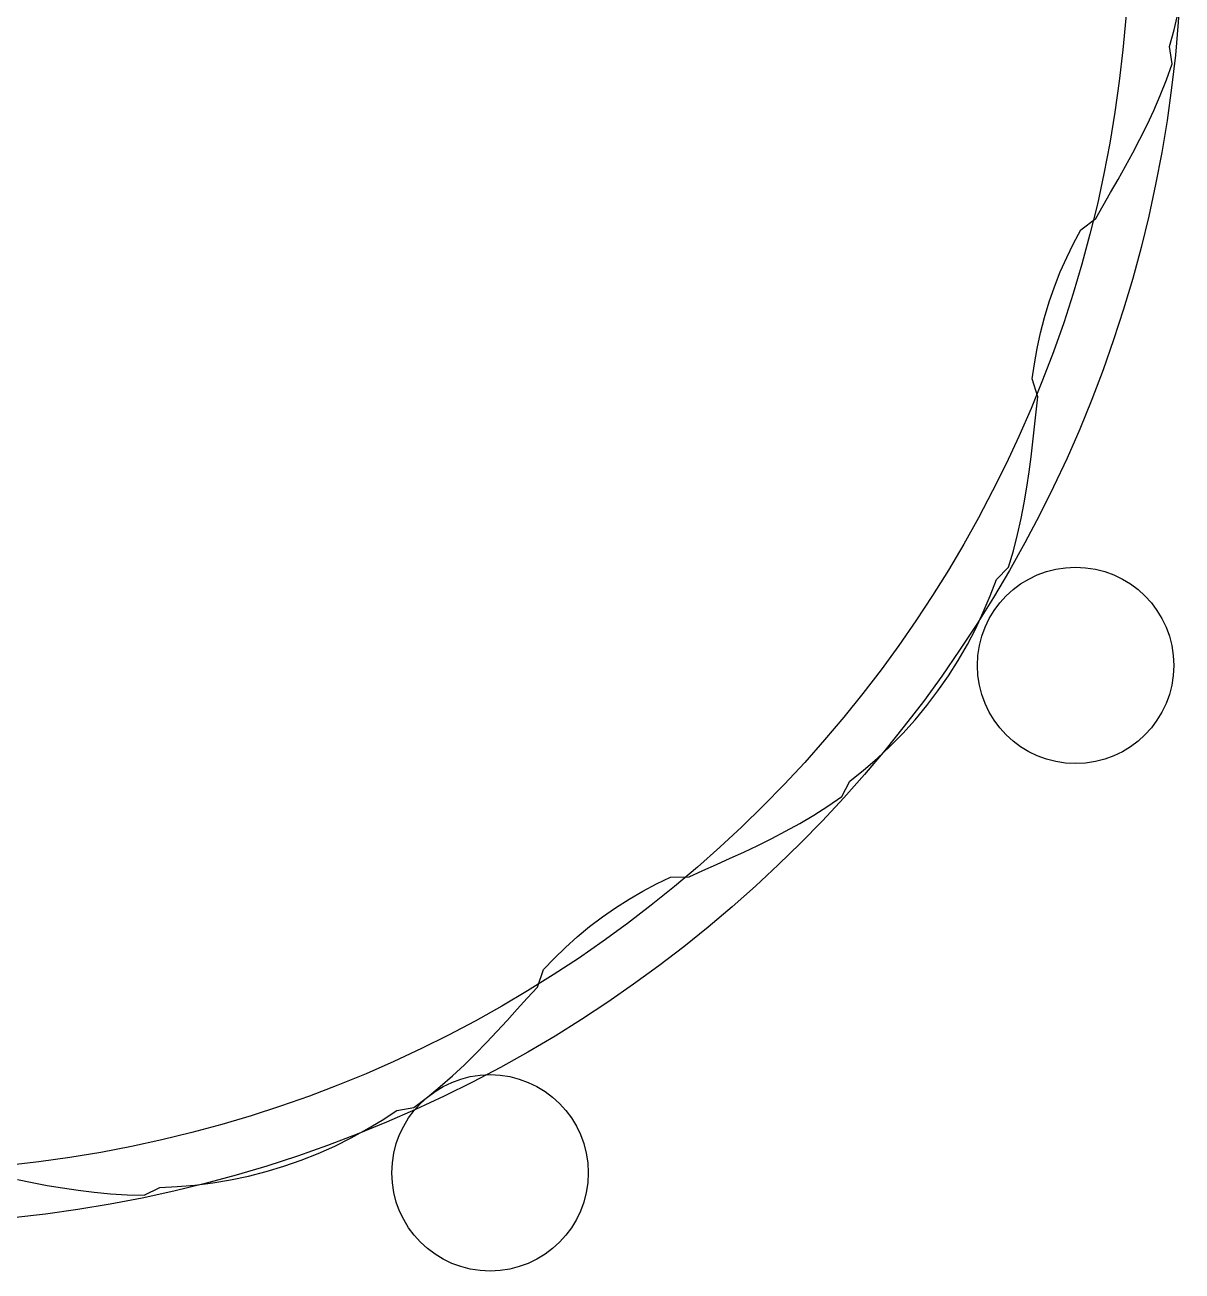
# Model space of a CAD drawing. Extents: x -36.1 to 41.6, y -37.1 to 37.1.
# Drawn here: x 2.7 to 32.16, y -34.34 to -2.62 of the extents above; entities that cross this region are included whole.
import ezdxf

# ---------------------------------------------------------------- set-up
doc = ezdxf.new("R2010")
doc.units = 0
for name, color, linetype in [('CAM', 1, 'continuous'), ('PRESSURE', 3, 'continuous'), ('ROLLER', 5, 'continuous')]:
    doc.layers.add(name, color=color, linetype=linetype)

msp = doc.modelspace()

# ---------------------------------------------------------------- linework, layer by layer
at = {"layer": 'cam'}
for p, q in [((31.953, -2.742), (32.056, -2.302)), ((31.835, -3.171), (31.953, -2.742)), ((31.902, -3.611), (31.835, -3.171)), ((31.757, -4.019), (31.902, -3.611)), ((31.601, -4.415), (31.757, -4.019)), ((31.436, -4.798), (31.601, -4.415)), ((31.263, -5.168), (31.436, -4.798)), ((31.084, -5.528), (31.263, -5.168)), ((30.901, -5.877), (31.084, -5.528)), ((30.714, -6.218), (30.901, -5.877)), ((30.525, -6.553), (30.714, -6.218)), ((30.335, -6.884), (30.525, -6.553)), ((30.145, -7.215), (30.335, -6.884)), ((29.956, -7.548), (30.145, -7.215)), ((29.576, -7.837), (29.956, -7.548)), ((29.395, -8.182), (29.576, -7.837)), ((29.22, -8.538), (29.395, -8.182)), ((29.055, -8.905), (29.22, -8.538)), ((28.904, -9.284), (29.055, -8.905)), ((28.768, -9.672), (28.904, -9.284)), ((28.65, -10.066), (28.768, -9.672)), ((28.55, -10.461), (28.65, -10.066)), ((28.467, -10.856), (28.55, -10.461)), ((28.399, -11.246), (28.467, -10.856)), ((28.343, -11.632), (28.399, -11.246)), ((28.481, -12.089), (28.343, -11.632)), ((28.438, -12.47), (28.481, -12.089)), ((28.397, -12.849), (28.438, -12.47)), ((28.356, -13.229), (28.397, -12.849)), ((28.312, -13.611), (28.356, -13.229)), ((28.263, -13.996), (28.312, -13.611)), ((28.206, -14.387), (28.263, -13.996)), ((28.139, -14.782), (28.206, -14.387)), ((28.061, -15.184), (28.139, -14.782)), ((27.969, -15.591), (28.061, -15.184)), ((27.863, -16.002), (27.969, -15.591)), ((27.74, -16.418), (27.863, -16.002)), ((27.428, -16.734), (27.74, -16.418)), ((27.272, -17.151), (27.428, -16.734)), ((27.096, -17.567), (27.272, -17.151)), ((26.902, -17.981), (27.096, -17.567)), ((26.689, -18.391), (26.902, -17.981)), ((26.457, -18.794), (26.689, -18.391)), ((26.207, -19.188), (26.457, -18.794)), ((25.94, -19.573), (26.207, -19.188)), ((25.657, -19.946), (25.94, -19.573)), ((25.359, -20.306), (25.657, -19.946)), ((25.047, -20.651), (25.359, -20.306)), ((24.723, -20.98), (25.047, -20.651)), ((24.39, -21.293), (24.723, -20.98)), ((24.048, -21.588), (24.39, -21.293)), ((23.496, -22.26), (23.7, -21.866)), ((23.7, -21.866), (24.048, -21.588)), ((22.78, -22.734), (23.138, -22.505)), ((23.138, -22.505), (23.496, -22.26)), ((22.421, -22.947), (22.78, -22.734)), ((21.708, -23.331), (22.063, -23.145)), ((22.063, -23.145), (22.421, -22.947)), ((21.354, -23.506), (21.708, -23.331)), ((20.653, -23.832), (21.002, -23.672)), ((21.002, -23.672), (21.354, -23.506)), ((19.956, -24.143), (20.304, -23.988)), ((20.304, -23.988), (20.653, -23.832)), ((18.78, -24.485), (19.13, -24.312)), ((19.13, -24.312), (19.608, -24.302)), ((19.608, -24.302), (19.956, -24.143)), ((18.081, -24.871), (18.43, -24.67)), ((18.43, -24.67), (18.78, -24.485)), ((17.736, -25.088), (18.081, -24.871)), ((17.071, -25.571), (17.398, -25.322)), ((17.398, -25.322), (17.736, -25.088)), ((16.757, -25.832), (17.071, -25.571)), ((16.459, -26.103), (16.757, -25.832)), ((16.174, -26.379), (16.459, -26.103)), ((15.902, -26.658), (16.174, -26.379)), ((15.744, -27.109), (15.902, -26.658)), ((15.486, -27.391), (15.744, -27.109)), ((15.23, -27.674), (15.486, -27.391)), ((14.974, -27.957), (15.23, -27.674)), ((14.714, -28.241), (14.974, -27.957)), ((14.172, -28.806), (14.447, -28.523)), ((14.447, -28.523), (14.714, -28.241)), ((13.885, -29.087), (14.172, -28.806)), ((13.586, -29.366), (13.885, -29.087)), ((13.273, -29.641), (13.586, -29.366)), ((12.945, -29.911), (13.273, -29.641)), ((12.601, -30.175), (12.945, -29.911)), ((11.791, -30.493), (12.163, -30.248)), ((12.163, -30.248), (12.601, -30.175)), ((11.004, -30.948), (11.405, -30.727)), ((11.405, -30.727), (11.791, -30.493)), ((10.591, -31.154), (11.004, -30.948)), ((9.733, -31.516), (10.167, -31.343)), ((10.167, -31.343), (10.591, -31.154)), ((8.842, -31.805), (9.29, -31.67)), ((9.29, -31.67), (9.733, -31.516)), ((2.51, -32.007), (2.886, -32.084)), ((7.479, -32.093), (7.934, -32.017)), ((7.934, -32.017), (8.389, -31.921)), ((8.389, -31.921), (8.842, -31.805)), ((2.886, -32.084), (3.268, -32.156)), ((3.268, -32.156), (3.657, -32.222)), ((3.657, -32.222), (4.054, -32.281)), ((4.054, -32.281), (4.46, -32.331)), ((4.46, -32.331), (4.876, -32.369)), ((5.733, -32.407), (6.131, -32.208)), ((6.131, -32.208), (6.575, -32.188)), ((6.575, -32.188), (7.025, -32.15)), ((7.025, -32.15), (7.479, -32.093)), ((4.876, -32.369), (5.3, -32.395)), ((5.3, -32.395), (5.733, -32.407))]:
    msp.add_line(p, q, dxfattribs=at)
at = {"layer": 'pressure'}
for radius in [33.156, 31.813]:
    msp.add_circle((-1, 0), radius, dxfattribs=at)
at = {"layer": 'roller'}
for centre in [(29.444, -18.922), (14.54, -31.837)]:
    msp.add_circle(centre, 2.5, dxfattribs=at)

doc.saveas('drawing.dxf')
